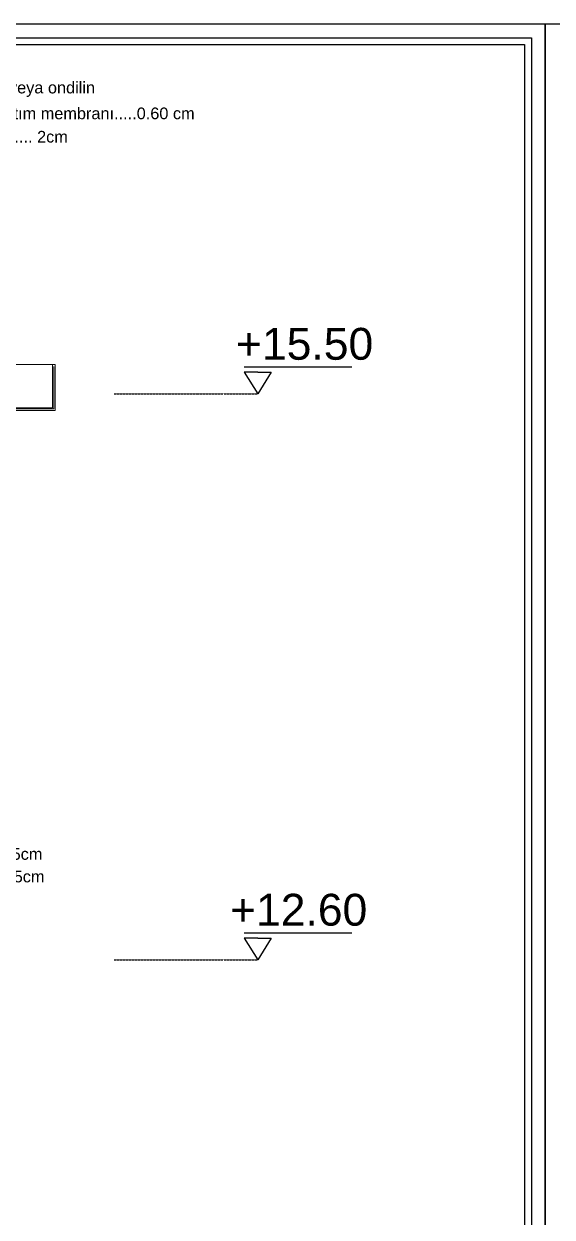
# Model space of a CAD drawing. Extents: x 386248 to 427517, y 4539405 to 4542296.
# Drawn here: x 417980 to 418361, y 4541434 to 4542296 of the extents above; entities that cross this region are included whole.
import ezdxf

# ---------------------------------------------------------------- set-up
doc = ezdxf.new("R2010")
doc.units = 0
doc.linetypes.add('ACAD_ISO10W100', pattern=[18, 12, -3, 0, -3])
for name, color, linetype, lineweight in [('GOR-010', 64, 'Continuous', 13), ('kodlar', 7, 'Continuous', 15), ('OLUK', 4, 'Continuous', 15), ('YAZILAR', 1, 'Continuous', 30), ('yazı', 113, 'Continuous', 30)]:
    doc.layers.add(name, color=color, linetype=linetype, lineweight=lineweight)
doc.styles.add('STYLE1', font='')
doc.styles.get('STYLE1').set_extended_font_data('Arial Tur')

msp = doc.modelspace()

# ---------------------------------------------------------------- linework, layer by layer
at = {"color": 2}
for p, q in [((418138.918, 4542048.09), (418216.678, 4542048.09)), ((418138.918, 4542044.202), (418148.638, 4542028.65)), ((418148.638, 4542044.202), (418138.918, 4542044.202)), ((418158.358, 4542044.202), (418148.638, 4542028.65)), ((418148.638, 4542044.202), (418158.358, 4542044.202)), ((418138.918, 4541639.563), (418216.678, 4541639.563)), ((418138.918, 4541635.675), (418148.638, 4541620.123)), ((418148.638, 4541635.675), (418138.918, 4541635.675)), ((418158.358, 4541635.675), (418148.638, 4541620.123)), ((418148.638, 4541635.675), (418158.358, 4541635.675))]:
    msp.add_line(p, q, dxfattribs=at)
at = {"color": 1, "linetype": 'ACAD_ISO10W100', "ltscale": 0.02}
for p, q in [((418044.953, 4542028.65), (418148.638, 4542028.65)), ((418044.953, 4541620.123), (418148.638, 4541620.123))]:
    msp.add_line(p, q, dxfattribs=at)
at = {"layer": 'GOR-010'}
msp.add_line((418000.505, 4542049.858), (417965.991, 4542049.858), dxfattribs=at)
at = {"layer": 'OLUK'}
for p, q in [((418000.505, 4542049.858), (418002.403, 4542049.858)), ((418000.505, 4542049.858), (418000.505, 4542018.591)), ((418001.454, 4542048.45), (418001.454, 4542017.702)), ((418002.403, 4542049.858), (418002.403, 4542016.515)), ((418001.454, 4542017.702), (417961.705, 4542017.702)), ((418002.403, 4542016.515), (417961.705, 4542016.515)), ((418000.505, 4542018.591), (417962.594, 4542018.591))]:
    msp.add_line(p, q, dxfattribs=at)
at = {"layer": 'YAZILAR', "color": 133, "ltscale": 5}
for points in [[(417230.403, 4542295.7), (418356.269, 4542295.7), (418356.269, 4539405.231), (417230.403, 4539405.231)], [(418356.269, 4542295.7), (420043.388, 4542295.7), (420043.388, 4539405.231), (418356.269, 4539405.231)], [(417240.403, 4542285.7), (418346.269, 4542285.7), (418346.269, 4539411.988), (417240.403, 4539411.988)], [(417245.403, 4542280.7), (418341.269, 4542280.7), (418341.269, 4539416.988), (417245.403, 4539416.988)]]:
    msp.add_lwpolyline(points, close=True, dxfattribs=at)

# ---------------------------------------------------------------- texts
at = {"layer": 'kodlar', "style": 'STYLE1'}
for s, p in [('+15.50', (418132.929, 4542053.242)), ('+12.60', (418128.629, 4541644.714))]:
    msp.add_text(s, height=22.9939, dxfattribs=at).set_placement(p)
at = {"layer": 'yazı', "color": 3, "style": 'STYLE1'}
for s, p in [('Marsilya tipi kiremit veya ondilin', (417865.687, 4542245.506)), ('300 p yalteks su yalıtım membranı.....0.60 cm', (417865.687, 4542226.867)), ('Kiremit altı tahtası........ 2cm', (417865.687, 4542210.019)), ('Tuğla duvar 19.5cm', (417889.145, 4541692.247)), ('Isı Yalıtım(xps):5cm', (417890.674, 4541675.977))]:
    msp.add_text(s, height=8.424, dxfattribs=at).set_placement(p)

doc.saveas('drawing.dxf')
